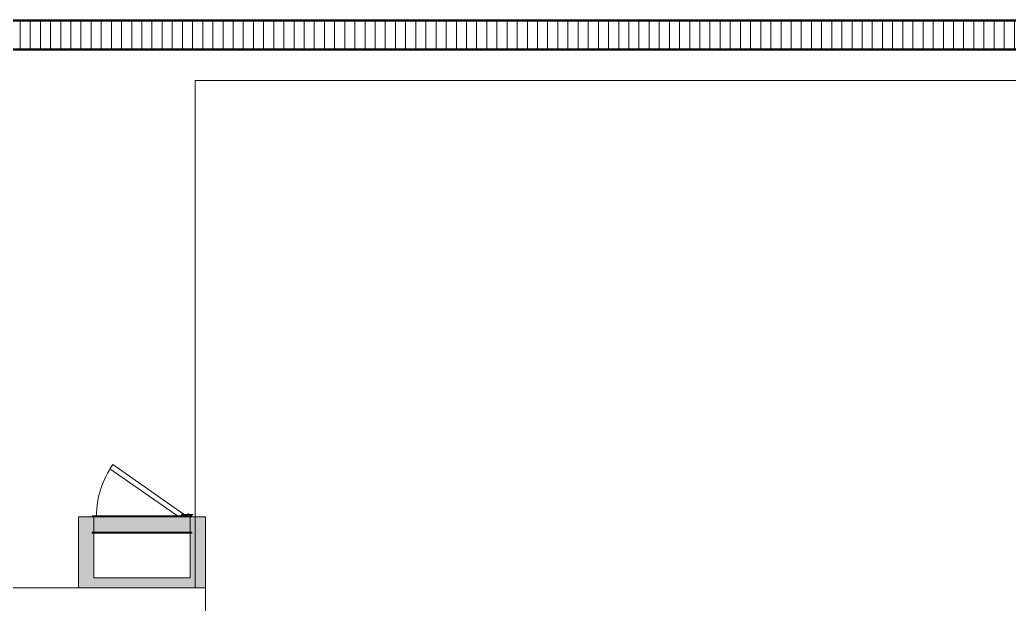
# Model space of a CAD drawing. Header units: millimetres. Extents: x -57519 to 497916, y -349472 to 446842.
# Drawn here: x 465003 to 474755, y -2102 to 3657 of the extents above; entities that cross this region are included whole.
import ezdxf

# ---------------------------------------------------------------- set-up
doc = ezdxf.new("R2010")
doc.units = ezdxf.units.MM
for name, color, linetype, lineweight in [('A-DOOR', 31, 'Continuous', 5), ('A-DOOR-FRAM', 31, 'Continuous', 5), ('A-FLOR', 192, 'Continuous', 5), ('A-WALL', 113, 'Continuous', 20), ('A-WALL-PATT', 111, 'Continuous', 20), ('Q-CASE', 31, 'Continuous', 5)]:
    doc.layers.add(name, color=color, linetype=linetype, lineweight=lineweight)

# ---------------------------------------------------------------- blocks, each defined once
blk = doc.blocks.new('DLN-Access Panel__AP02_ - _AP02a_ 900 x 1100 _WH_-13786691-1_F SINGLE OCCUPANCY DIAGRAM')
at = {"layer": 'A-DOOR', "color": 253}
for p, q in [((-490, 75), (-490, 85)), ((-477.7, 85), (-490, 85)), ((-490, 75), (490, 75)), ((475, 85), (-475, 85)), ((490, 85), (477.7, 85)), ((490, 75), (490, 85)), ((-465, -95), (-502.5, -95)), ((-502.5, -95), (-502.5, -100)), ((-490, -85), (-490, -75)), ((490, -75), (-490, -75)), ((-490, -85), (490, -85)), ((-465, -85), (-465, -97.5)), ((-450, -97.5), (-450, -85)), ((-405, -95), (-442.5, -95)), ((-442.5, -95), (-442.5, -100)), ((-435.7, -85), (-421.4, -95)), ((-405, -85), (-405, -97.5)), ((-390, -97.5), (-390, -85)), ((315.9, -550.3), (-348.5, -85)), ((490, -85), (490, -75)), ((-502.5, -100), (-464.6, -100)), ((-442.5, -100), (-404.6, -100)), ((-414.3, -100), (287.2, -591.2)), ((287.2, -591.2), (315.9, -550.3))]:
    blk.add_line(p, q, dxfattribs=at)
for centre, radius, start, end in [((-457.5, -97.5), 7.5, 180, 0), ((-457.5, -97.5), 7.5, 199.47122, 360), ((-457.5, -97.5), 2, 180, 360), ((-397.5, -97.5), 7.5, 180, 0), ((-397.5, -97.5), 7.5, 199.47122, 360), ((-397.5, -97.5), 2, 180, 360), ((-450, -75), 900, 325, 359.34653)]:
    blk.add_arc(centre, radius, start, end, dxfattribs=at)
at = {"layer": 'A-DOOR-FRAM', "color": 253}
for p, q in [((475, 75), (-475, 75)), ((-475, 75), (-475, -75)), ((475, 75), (475, -75)), ((-475, -75), (475, -75))]:
    blk.add_line(p, q, dxfattribs=at)
blk = doc.blocks.new('DLN-Surface Channel-S1 - 300x150 _WD_-15753210-1_F SINGLE OCCUPANCY DIAGRAM')
at = {"layer": 'Q-CASE'}
h = blk.add_hatch(dxfattribs=at)
h.set_pattern_fill('FP_839', color=256, style=0, pattern_type=2)
h.set_pattern_definition([(270, (399805.45, 609.6), (100, 6e-15), [])])
h.paths.add_polyline_path([(-20870, -135), (20870, -135), (20870, 135), (-20870, 135)], flags=0)
for p, q in [((-20870, 150), (20870, 150)), ((-20870, 140), (20870, 140)), ((20870, 135), (-20870, 135)), ((-20870, -135), (20870, -135)), ((20870, -140), (-20870, -140)), ((-20870, -150), (20870, -150))]:
    blk.add_line(p, q, dxfattribs=at)

msp = doc.modelspace()

# ---------------------------------------------------------------- hatches: boundary and pattern name
at = {"layer": 'A-WALL-PATT', "lineweight": 5, "transparency": 33554432}
for points in [[(465732.2, -1942.5), (465732.2, -1242.5), (465582.2, -1242.5), (465582.2, -1942.5)], [(466682.2, -1392.5), (466682.2, -1242.5), (465732.2, -1242.5), (465732.2, -1392.5)], [(466832.2, -1942.5), (466832.2, -1242.5), (466682.2, -1242.5), (466682.2, -1942.5)], [(466682.2, -1942.5), (466682.2, -1842.5), (465732.2, -1842.5), (465732.2, -1942.5)]]:
    msp.add_hatch(color=253, dxfattribs=at).paths.add_polyline_path(points, flags=0)

# ---------------------------------------------------------------- linework, layer by layer
at = {"layer": 'A-FLOR'}
for p, q in [((437644.7, 3657.5), (479394.7, 3657.5)), ((479394.7, 3357.5), (437644.7, 3357.5)), ((466732.2, -1942.5), (466732.2, 3057.5)), ((466732.2, 3057.5), (479404.7, 3057.5))]:
    msp.add_line(p, q, dxfattribs=at)
at = {"layer": 'A-WALL', "color": 253, "lineweight": 5}
for p, q in [((465582.2, -1242.5), (465582.2, -1942.5)), ((466832.2, -1242.5), (465582.2, -1242.5)), ((465732.2, -1842.5), (465732.2, -1242.5)), ((466682.2, -1242.5), (466682.2, -1842.5)), ((466832.2, -8442.5), (466832.2, -1242.5)), ((465732.2, -1392.5), (466682.2, -1392.5)), ((466682.2, -1842.5), (465732.2, -1842.5)), ((437644.7, -1942.5), (466832.2, -1942.5))]:
    msp.add_line(p, q, dxfattribs=at)

# ---------------------------------------------------------------- block references
at = {"layer": 'A-DOOR', "color": 253, "rotation": 180}
msp.add_blockref('DLN-Access Panel__AP02_ - _AP02a_ 900 x 1100 _WH_-13786691-1_F SINGLE OCCUPANCY DIAGRAM', (466207.2, -1317.5), dxfattribs=at)
at = {"layer": 'Q-CASE'}
msp.add_blockref('DLN-Surface Channel-S1 - 300x150 _WD_-15753210-1_F SINGLE OCCUPANCY DIAGRAM', (458524.7, 3507.5), dxfattribs=at)

doc.saveas('drawing.dxf')
